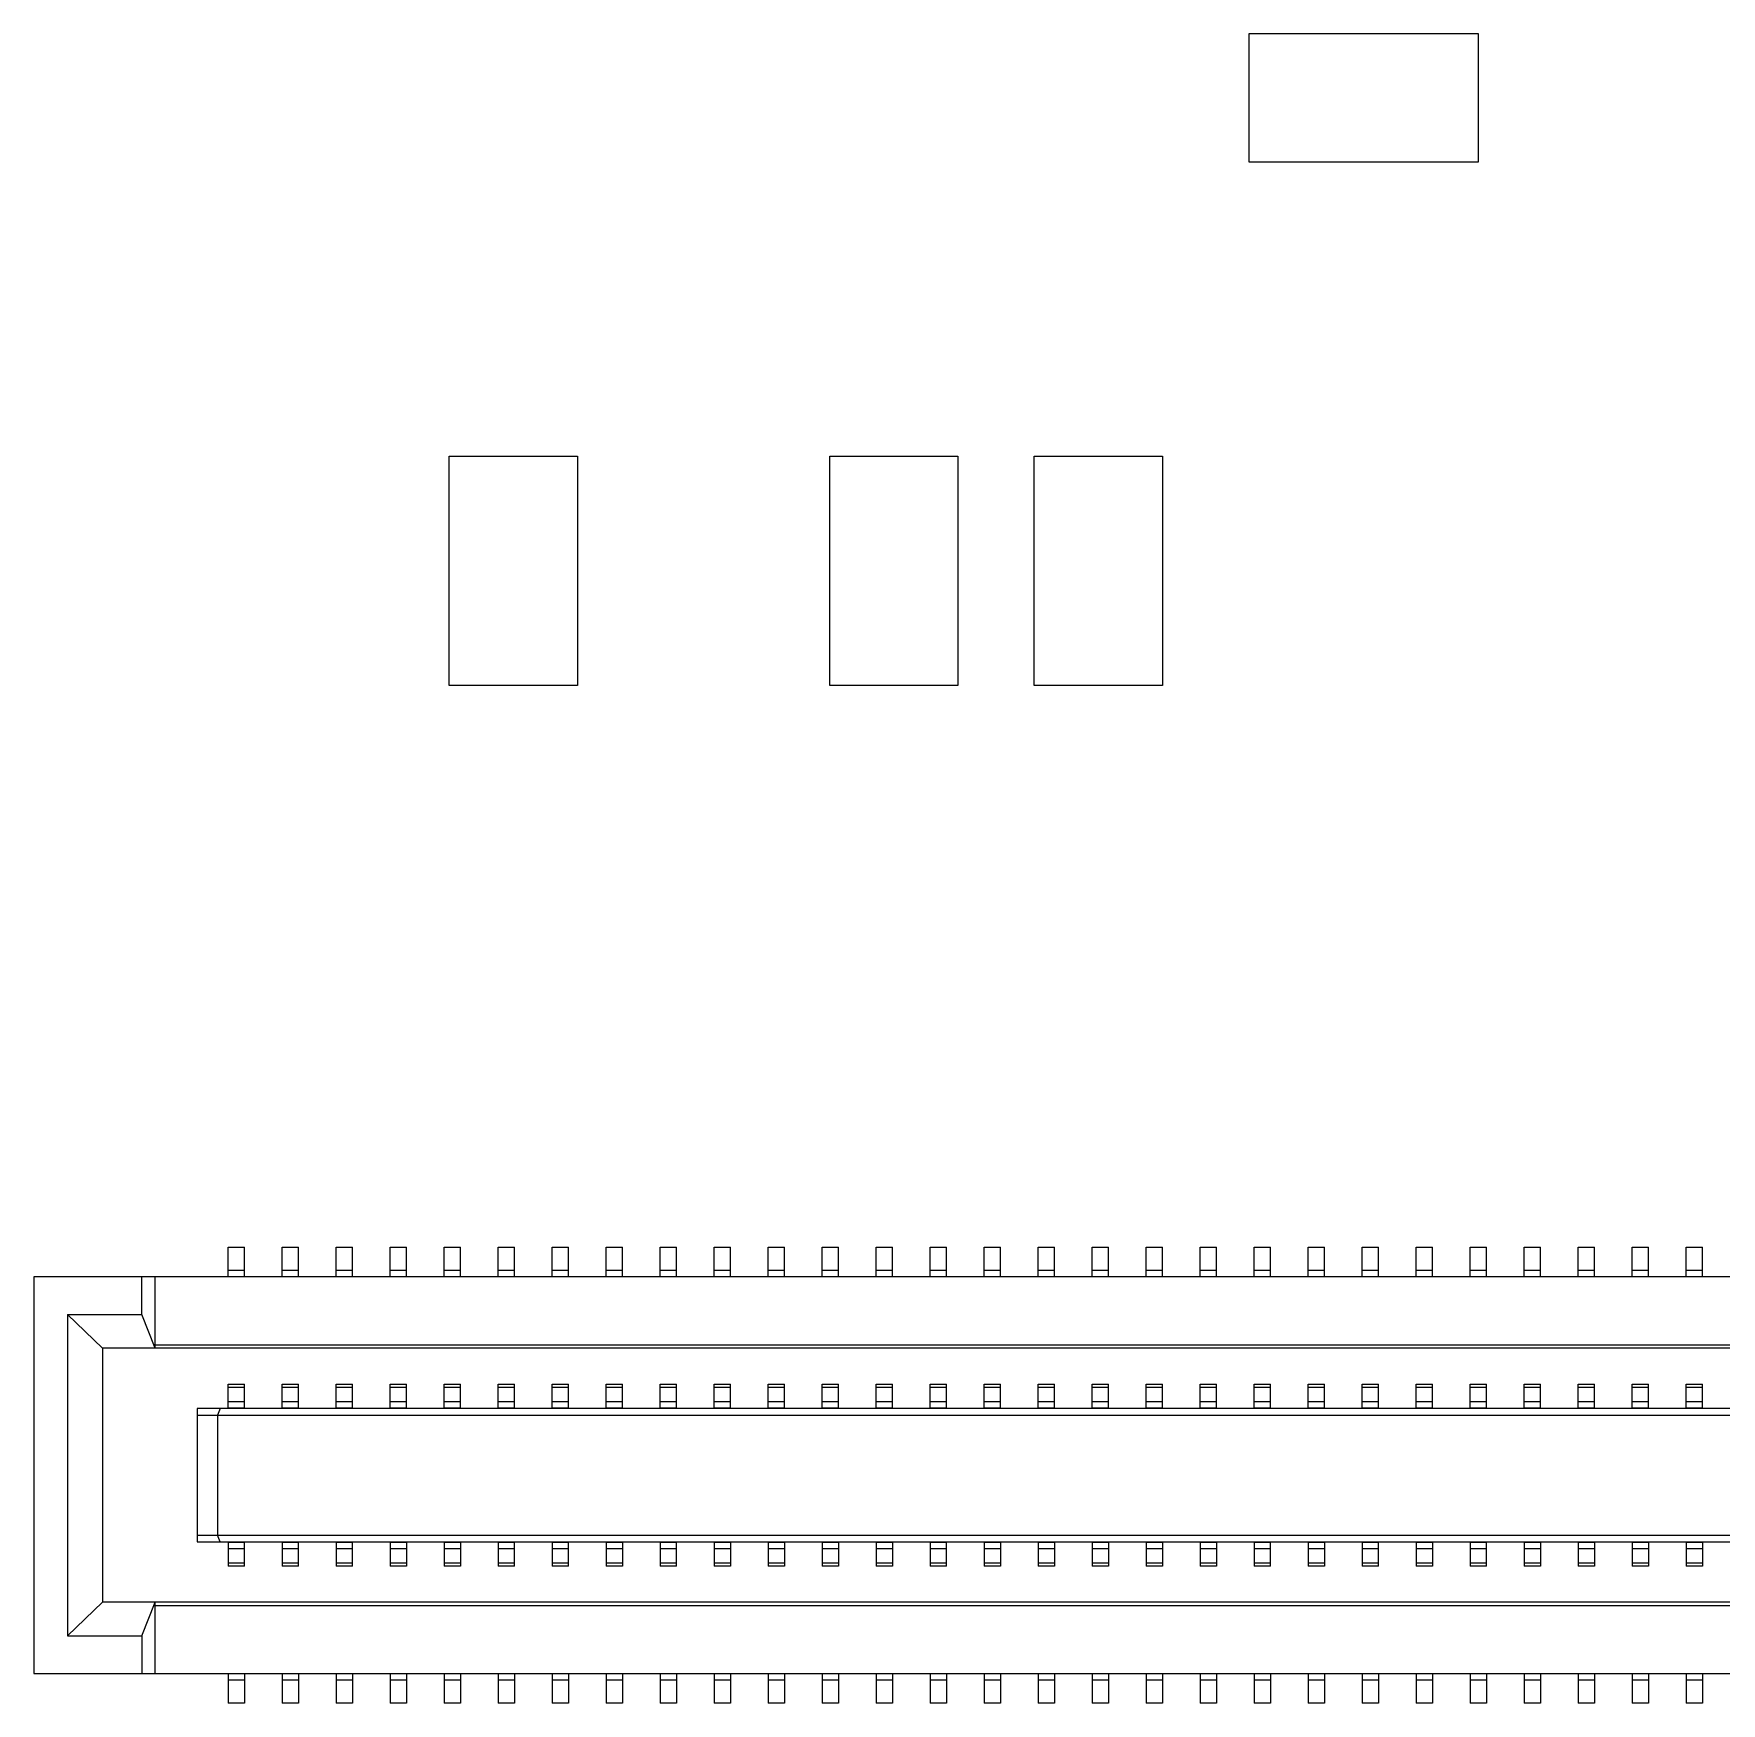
# Model space of a CAD drawing. Header units: millimetres. Extents: x 0 to 160, y -2 to 126.
# Drawn here: x 35.61 to 48.11, y 80.51 to 92.88 of the extents above; entities that cross this region are included whole.
import ezdxf

# ---------------------------------------------------------------- set-up
doc = ezdxf.new("R2010")
doc.units = ezdxf.units.MM

msp = doc.modelspace()

# ---------------------------------------------------------------- linework, layer by layer
at = {"color": 7, "linetype": 'Continuous', "lineweight": 25}
for p, q in [((46.316, 92.88), (44.616, 92.88)), ((44.616, 92.88), (44.616, 91.93)), ((46.316, 91.93), (46.316, 92.88)), ((44.616, 91.93), (46.316, 91.93)), ((38.692, 88.05), (38.692, 89.75)), ((38.692, 89.75), (39.642, 89.75)), ((39.642, 89.75), (39.642, 88.05)), ((41.511, 88.05), (41.511, 89.75)), ((41.511, 89.75), (42.461, 89.75)), ((42.461, 89.75), (42.461, 88.05)), ((43.025, 89.75), (43.975, 89.75)), ((43.025, 88.05), (43.025, 89.75)), ((43.975, 89.75), (43.975, 88.05)), ((39.642, 88.05), (38.692, 88.05)), ((42.461, 88.05), (41.511, 88.05)), ((43.975, 88.05), (43.025, 88.05)), ((37.055, 83.67), (37.055, 83.89)), ((37.055, 83.89), (37.175, 83.89)), ((37.175, 83.67), (37.175, 83.89)), ((37.455, 83.67), (37.455, 83.89)), ((37.455, 83.89), (37.575, 83.89)), ((37.575, 83.67), (37.575, 83.89)), ((37.855, 83.67), (37.855, 83.89)), ((37.855, 83.89), (37.975, 83.89)), ((37.975, 83.67), (37.975, 83.89)), ((38.255, 83.67), (38.255, 83.89)), ((38.255, 83.89), (38.375, 83.89)), ((38.375, 83.67), (38.375, 83.89)), ((38.655, 83.67), (38.655, 83.89)), ((38.655, 83.89), (38.775, 83.89)), ((38.775, 83.67), (38.775, 83.89)), ((39.055, 83.67), (39.055, 83.89)), ((39.055, 83.89), (39.175, 83.89)), ((39.175, 83.67), (39.175, 83.89)), ((39.455, 83.67), (39.455, 83.89)), ((39.455, 83.89), (39.575, 83.89)), ((39.575, 83.67), (39.575, 83.89)), ((39.855, 83.67), (39.855, 83.89)), ((39.855, 83.89), (39.975, 83.89)), ((39.975, 83.67), (39.975, 83.89)), ((40.255, 83.67), (40.255, 83.89)), ((40.255, 83.89), (40.375, 83.89)), ((40.375, 83.67), (40.375, 83.89)), ((40.655, 83.67), (40.655, 83.89)), ((40.655, 83.89), (40.775, 83.89)), ((40.775, 83.67), (40.775, 83.89)), ((41.055, 83.67), (41.055, 83.89)), ((41.055, 83.89), (41.175, 83.89)), ((41.175, 83.67), (41.175, 83.89)), ((41.455, 83.67), (41.455, 83.89)), ((41.455, 83.89), (41.575, 83.89)), ((41.575, 83.67), (41.575, 83.89)), ((41.855, 83.67), (41.855, 83.89)), ((41.855, 83.89), (41.975, 83.89)), ((41.975, 83.67), (41.975, 83.89)), ((42.255, 83.67), (42.255, 83.89)), ((42.255, 83.89), (42.375, 83.89)), ((42.375, 83.67), (42.375, 83.89)), ((42.655, 83.67), (42.655, 83.89)), ((42.655, 83.89), (42.775, 83.89)), ((42.775, 83.67), (42.775, 83.89)), ((43.055, 83.67), (43.055, 83.89)), ((43.055, 83.89), (43.175, 83.89)), ((43.175, 83.67), (43.175, 83.89)), ((43.455, 83.67), (43.455, 83.89)), ((43.455, 83.89), (43.575, 83.89)), ((43.575, 83.67), (43.575, 83.89)), ((43.855, 83.67), (43.855, 83.89)), ((43.855, 83.89), (43.975, 83.89)), ((43.975, 83.67), (43.975, 83.89)), ((44.255, 83.67), (44.255, 83.89)), ((44.255, 83.89), (44.375, 83.89)), ((44.375, 83.67), (44.375, 83.89)), ((44.655, 83.67), (44.655, 83.89)), ((44.655, 83.89), (44.775, 83.89)), ((44.775, 83.67), (44.775, 83.89)), ((45.055, 83.67), (45.055, 83.89)), ((45.055, 83.89), (45.175, 83.89)), ((45.175, 83.67), (45.175, 83.89)), ((45.455, 83.67), (45.455, 83.89)), ((45.455, 83.89), (45.575, 83.89)), ((45.575, 83.67), (45.575, 83.89)), ((45.855, 83.67), (45.855, 83.89)), ((45.855, 83.89), (45.975, 83.89)), ((45.975, 83.67), (45.975, 83.89)), ((46.255, 83.67), (46.255, 83.89)), ((46.255, 83.89), (46.375, 83.89)), ((46.375, 83.67), (46.375, 83.89)), ((46.655, 83.67), (46.655, 83.89)), ((46.655, 83.89), (46.775, 83.89)), ((46.775, 83.67), (46.775, 83.89)), ((47.055, 83.67), (47.055, 83.89)), ((47.055, 83.89), (47.175, 83.89)), ((47.175, 83.67), (47.175, 83.89)), ((47.455, 83.67), (47.455, 83.89)), ((47.455, 83.89), (47.575, 83.89)), ((47.575, 83.67), (47.575, 83.89)), ((47.855, 83.67), (47.855, 83.89)), ((47.855, 83.89), (47.975, 83.89)), ((47.975, 83.67), (47.975, 83.89)), ((35.615, 83.67), (35.615, 80.73)), ((58.215, 83.67), (35.615, 83.67)), ((36.415, 83.39), (36.415, 83.67)), ((36.515, 83.14), (36.515, 83.67)), ((37.055, 83.72), (37.175, 83.72)), ((37.455, 83.72), (37.575, 83.72)), ((37.855, 83.72), (37.975, 83.72)), ((38.255, 83.72), (38.375, 83.72)), ((38.655, 83.72), (38.775, 83.72)), ((39.055, 83.72), (39.175, 83.72)), ((39.455, 83.72), (39.575, 83.72)), ((39.855, 83.72), (39.975, 83.72)), ((40.255, 83.72), (40.375, 83.72)), ((40.655, 83.72), (40.775, 83.72)), ((41.055, 83.72), (41.175, 83.72)), ((41.455, 83.72), (41.575, 83.72)), ((41.855, 83.72), (41.975, 83.72)), ((42.255, 83.72), (42.375, 83.72)), ((42.655, 83.72), (42.775, 83.72)), ((43.055, 83.72), (43.175, 83.72)), ((43.455, 83.72), (43.575, 83.72)), ((43.855, 83.72), (43.975, 83.72)), ((44.255, 83.72), (44.375, 83.72)), ((44.655, 83.72), (44.775, 83.72)), ((45.055, 83.72), (45.175, 83.72)), ((45.455, 83.72), (45.575, 83.72)), ((45.855, 83.72), (45.975, 83.72)), ((46.255, 83.72), (46.375, 83.72)), ((46.655, 83.72), (46.775, 83.72)), ((47.055, 83.72), (47.175, 83.72)), ((47.455, 83.72), (47.575, 83.72)), ((47.855, 83.72), (47.975, 83.72)), ((35.865, 83.39), (36.415, 83.39)), ((35.865, 83.39), (35.865, 81.01)), ((35.865, 83.39), (36.125, 83.14)), ((36.515, 83.14), (36.415, 83.39)), ((57.705, 83.14), (36.125, 83.14)), ((36.125, 83.14), (36.125, 81.26)), ((36.515, 83.165), (57.315, 83.165)), ((37.055, 82.695), (37.055, 82.875)), ((37.055, 82.875), (37.175, 82.875)), ((37.055, 82.853), (37.175, 82.853)), ((37.175, 82.695), (37.175, 82.875)), ((37.455, 82.695), (37.455, 82.875)), ((37.455, 82.875), (37.575, 82.875)), ((37.455, 82.853), (37.575, 82.853)), ((37.575, 82.695), (37.575, 82.875)), ((37.855, 82.695), (37.855, 82.875)), ((37.855, 82.875), (37.975, 82.875)), ((37.855, 82.853), (37.975, 82.853)), ((37.975, 82.695), (37.975, 82.875)), ((38.255, 82.695), (38.255, 82.875)), ((38.255, 82.875), (38.375, 82.875)), ((38.255, 82.853), (38.375, 82.853)), ((38.375, 82.695), (38.375, 82.875)), ((38.655, 82.695), (38.655, 82.875)), ((38.655, 82.875), (38.775, 82.875)), ((38.655, 82.853), (38.775, 82.853)), ((38.775, 82.695), (38.775, 82.875)), ((39.055, 82.695), (39.055, 82.875)), ((39.055, 82.875), (39.175, 82.875)), ((39.055, 82.853), (39.175, 82.853)), ((39.175, 82.695), (39.175, 82.875)), ((39.455, 82.695), (39.455, 82.875)), ((39.455, 82.875), (39.575, 82.875)), ((39.455, 82.853), (39.575, 82.853)), ((39.575, 82.695), (39.575, 82.875)), ((39.855, 82.695), (39.855, 82.875)), ((39.855, 82.875), (39.975, 82.875)), ((39.855, 82.853), (39.975, 82.853)), ((39.975, 82.695), (39.975, 82.875)), ((40.255, 82.695), (40.255, 82.875)), ((40.255, 82.875), (40.375, 82.875)), ((40.255, 82.853), (40.375, 82.853)), ((40.375, 82.695), (40.375, 82.875)), ((40.655, 82.695), (40.655, 82.875)), ((40.655, 82.875), (40.775, 82.875)), ((40.655, 82.853), (40.775, 82.853)), ((40.775, 82.695), (40.775, 82.875)), ((41.055, 82.695), (41.055, 82.875)), ((41.055, 82.875), (41.175, 82.875)), ((41.055, 82.853), (41.175, 82.853)), ((41.175, 82.695), (41.175, 82.875)), ((41.455, 82.695), (41.455, 82.875)), ((41.455, 82.875), (41.575, 82.875)), ((41.455, 82.853), (41.575, 82.853)), ((41.575, 82.695), (41.575, 82.875)), ((41.855, 82.695), (41.855, 82.875)), ((41.855, 82.875), (41.975, 82.875)), ((41.855, 82.853), (41.975, 82.853)), ((41.975, 82.695), (41.975, 82.875)), ((42.255, 82.695), (42.255, 82.875)), ((42.255, 82.875), (42.375, 82.875)), ((42.255, 82.853), (42.375, 82.853)), ((42.375, 82.695), (42.375, 82.875)), ((42.655, 82.695), (42.655, 82.875)), ((42.655, 82.875), (42.775, 82.875)), ((42.655, 82.853), (42.775, 82.853)), ((42.775, 82.695), (42.775, 82.875)), ((43.055, 82.695), (43.055, 82.875)), ((43.055, 82.875), (43.175, 82.875)), ((43.055, 82.853), (43.175, 82.853)), ((43.175, 82.695), (43.175, 82.875)), ((43.455, 82.695), (43.455, 82.875)), ((43.455, 82.875), (43.575, 82.875)), ((43.455, 82.853), (43.575, 82.853)), ((43.575, 82.695), (43.575, 82.875)), ((43.855, 82.695), (43.855, 82.875)), ((43.855, 82.875), (43.975, 82.875)), ((43.855, 82.853), (43.975, 82.853)), ((43.975, 82.695), (43.975, 82.875)), ((44.255, 82.695), (44.255, 82.875)), ((44.255, 82.875), (44.375, 82.875)), ((44.255, 82.853), (44.375, 82.853)), ((44.375, 82.695), (44.375, 82.875)), ((44.655, 82.695), (44.655, 82.875)), ((44.655, 82.875), (44.775, 82.875)), ((44.655, 82.853), (44.775, 82.853)), ((44.775, 82.695), (44.775, 82.875)), ((45.055, 82.695), (45.055, 82.875)), ((45.055, 82.875), (45.175, 82.875)), ((45.055, 82.853), (45.175, 82.853)), ((45.175, 82.695), (45.175, 82.875)), ((45.455, 82.695), (45.455, 82.875)), ((45.455, 82.875), (45.575, 82.875)), ((45.455, 82.853), (45.575, 82.853)), ((45.575, 82.695), (45.575, 82.875)), ((45.855, 82.695), (45.855, 82.875)), ((45.855, 82.875), (45.975, 82.875)), ((45.855, 82.853), (45.975, 82.853)), ((45.975, 82.695), (45.975, 82.875)), ((46.255, 82.695), (46.255, 82.875)), ((46.255, 82.875), (46.375, 82.875)), ((46.255, 82.853), (46.375, 82.853)), ((46.375, 82.695), (46.375, 82.875)), ((46.655, 82.695), (46.655, 82.875)), ((46.655, 82.875), (46.775, 82.875)), ((46.655, 82.853), (46.775, 82.853)), ((46.775, 82.695), (46.775, 82.875)), ((47.055, 82.695), (47.055, 82.875)), ((47.055, 82.875), (47.175, 82.875)), ((47.055, 82.853), (47.175, 82.853)), ((47.175, 82.695), (47.175, 82.875)), ((47.455, 82.695), (47.455, 82.875)), ((47.455, 82.875), (47.575, 82.875)), ((47.455, 82.853), (47.575, 82.853)), ((47.575, 82.695), (47.575, 82.875)), ((47.855, 82.695), (47.855, 82.875)), ((47.855, 82.875), (47.975, 82.875)), ((47.855, 82.853), (47.975, 82.853)), ((47.975, 82.695), (47.975, 82.875)), ((57.005, 82.695), (36.825, 82.695)), ((36.825, 82.695), (36.825, 81.705)), ((36.825, 82.645), (57.005, 82.645)), ((36.996, 82.695), (36.975, 82.645)), ((36.975, 82.645), (36.975, 81.755)), ((37.055, 82.745), (37.175, 82.745)), ((37.055, 82.7), (37.175, 82.7)), ((37.455, 82.745), (37.575, 82.745)), ((37.455, 82.7), (37.575, 82.7)), ((37.855, 82.745), (37.975, 82.745)), ((37.855, 82.7), (37.975, 82.7)), ((38.255, 82.745), (38.375, 82.745)), ((38.255, 82.7), (38.375, 82.7)), ((38.655, 82.745), (38.775, 82.745)), ((38.655, 82.7), (38.775, 82.7)), ((39.055, 82.745), (39.175, 82.745)), ((39.055, 82.7), (39.175, 82.7)), ((39.455, 82.745), (39.575, 82.745)), ((39.455, 82.7), (39.575, 82.7)), ((39.855, 82.745), (39.975, 82.745)), ((39.855, 82.7), (39.975, 82.7)), ((40.255, 82.745), (40.375, 82.745)), ((40.255, 82.7), (40.375, 82.7)), ((40.655, 82.745), (40.775, 82.745)), ((40.655, 82.7), (40.775, 82.7)), ((41.055, 82.745), (41.175, 82.745)), ((41.055, 82.7), (41.175, 82.7)), ((41.455, 82.745), (41.575, 82.745)), ((41.455, 82.7), (41.575, 82.7)), ((41.855, 82.745), (41.975, 82.745)), ((41.855, 82.7), (41.975, 82.7)), ((42.255, 82.745), (42.375, 82.745)), ((42.255, 82.7), (42.375, 82.7)), ((42.655, 82.745), (42.775, 82.745)), ((42.655, 82.7), (42.775, 82.7)), ((43.055, 82.745), (43.175, 82.745)), ((43.055, 82.7), (43.175, 82.7)), ((43.455, 82.745), (43.575, 82.745)), ((43.455, 82.7), (43.575, 82.7)), ((43.855, 82.745), (43.975, 82.745)), ((43.855, 82.7), (43.975, 82.7)), ((44.255, 82.745), (44.375, 82.745)), ((44.255, 82.7), (44.375, 82.7)), ((44.655, 82.745), (44.775, 82.745)), ((44.655, 82.7), (44.775, 82.7)), ((45.055, 82.745), (45.175, 82.745)), ((45.055, 82.7), (45.175, 82.7)), ((45.455, 82.745), (45.575, 82.745)), ((45.455, 82.7), (45.575, 82.7)), ((45.855, 82.745), (45.975, 82.745)), ((45.855, 82.7), (45.975, 82.7)), ((46.255, 82.745), (46.375, 82.745)), ((46.255, 82.7), (46.375, 82.7)), ((46.655, 82.745), (46.775, 82.745)), ((46.655, 82.7), (46.775, 82.7)), ((47.055, 82.745), (47.175, 82.745)), ((47.055, 82.7), (47.175, 82.7)), ((47.455, 82.745), (47.575, 82.745)), ((47.455, 82.7), (47.575, 82.7)), ((47.855, 82.745), (47.975, 82.745)), ((47.855, 82.7), (47.975, 82.7)), ((36.825, 81.755), (57.005, 81.755)), ((36.996, 81.705), (36.975, 81.755)), ((36.825, 81.705), (57.005, 81.705)), ((37.055, 81.705), (37.055, 81.525)), ((37.175, 81.7), (37.055, 81.7)), ((37.175, 81.655), (37.055, 81.655)), ((37.175, 81.525), (37.175, 81.705)), ((37.455, 81.705), (37.455, 81.525)), ((37.575, 81.7), (37.455, 81.7)), ((37.575, 81.655), (37.455, 81.655)), ((37.575, 81.525), (37.575, 81.705)), ((37.855, 81.705), (37.855, 81.525)), ((37.975, 81.7), (37.855, 81.7)), ((37.975, 81.655), (37.855, 81.655)), ((37.975, 81.525), (37.975, 81.705)), ((38.255, 81.705), (38.255, 81.525)), ((38.375, 81.7), (38.255, 81.7)), ((38.375, 81.655), (38.255, 81.655)), ((38.375, 81.705), (38.375, 81.525)), ((38.655, 81.705), (38.655, 81.525)), ((38.775, 81.7), (38.655, 81.7)), ((38.775, 81.655), (38.655, 81.655)), ((38.775, 81.705), (38.775, 81.525)), ((39.055, 81.705), (39.055, 81.525)), ((39.175, 81.7), (39.055, 81.7)), ((39.175, 81.655), (39.055, 81.655)), ((39.175, 81.525), (39.175, 81.705)), ((39.455, 81.705), (39.455, 81.525)), ((39.575, 81.7), (39.455, 81.7)), ((39.575, 81.655), (39.455, 81.655)), ((39.575, 81.525), (39.575, 81.705)), ((39.855, 81.705), (39.855, 81.525)), ((39.975, 81.7), (39.855, 81.7)), ((39.975, 81.655), (39.855, 81.655)), ((39.975, 81.705), (39.975, 81.525)), ((40.255, 81.705), (40.255, 81.525)), ((40.375, 81.7), (40.255, 81.7)), ((40.375, 81.655), (40.255, 81.655)), ((40.375, 81.525), (40.375, 81.705)), ((40.655, 81.705), (40.655, 81.525)), ((40.775, 81.7), (40.655, 81.7)), ((40.775, 81.655), (40.655, 81.655)), ((40.775, 81.705), (40.775, 81.525)), ((41.055, 81.705), (41.055, 81.525)), ((41.175, 81.7), (41.055, 81.7)), ((41.175, 81.655), (41.055, 81.655)), ((41.175, 81.705), (41.175, 81.525)), ((41.455, 81.705), (41.455, 81.525)), ((41.575, 81.7), (41.455, 81.7)), ((41.575, 81.655), (41.455, 81.655)), ((41.575, 81.705), (41.575, 81.525)), ((41.855, 81.705), (41.855, 81.525)), ((41.975, 81.7), (41.855, 81.7)), ((41.975, 81.655), (41.855, 81.655)), ((41.975, 81.705), (41.975, 81.525)), ((42.255, 81.705), (42.255, 81.525)), ((42.375, 81.7), (42.255, 81.7)), ((42.375, 81.655), (42.255, 81.655)), ((42.375, 81.525), (42.375, 81.705)), ((42.655, 81.705), (42.655, 81.525)), ((42.775, 81.7), (42.655, 81.7)), ((42.775, 81.655), (42.655, 81.655)), ((42.775, 81.705), (42.775, 81.525)), ((43.055, 81.705), (43.055, 81.525)), ((43.175, 81.7), (43.055, 81.7)), ((43.175, 81.655), (43.055, 81.655)), ((43.175, 81.705), (43.175, 81.525)), ((43.455, 81.705), (43.455, 81.525)), ((43.575, 81.7), (43.455, 81.7)), ((43.575, 81.655), (43.455, 81.655)), ((43.575, 81.705), (43.575, 81.525)), ((43.855, 81.705), (43.855, 81.525)), ((43.975, 81.7), (43.855, 81.7)), ((43.975, 81.655), (43.855, 81.655)), ((43.975, 81.705), (43.975, 81.525)), ((44.255, 81.705), (44.255, 81.525)), ((44.375, 81.7), (44.255, 81.7)), ((44.375, 81.655), (44.255, 81.655)), ((44.375, 81.705), (44.375, 81.525)), ((44.655, 81.705), (44.655, 81.525)), ((44.775, 81.7), (44.655, 81.7)), ((44.775, 81.655), (44.655, 81.655)), ((44.775, 81.525), (44.775, 81.705)), ((45.055, 81.705), (45.055, 81.525)), ((45.175, 81.7), (45.055, 81.7)), ((45.175, 81.655), (45.055, 81.655)), ((45.175, 81.705), (45.175, 81.525)), ((45.455, 81.705), (45.455, 81.525)), ((45.575, 81.7), (45.455, 81.7)), ((45.575, 81.655), (45.455, 81.655)), ((45.575, 81.525), (45.575, 81.705)), ((45.855, 81.705), (45.855, 81.525)), ((45.975, 81.7), (45.855, 81.7)), ((45.975, 81.655), (45.855, 81.655)), ((45.975, 81.705), (45.975, 81.525)), ((46.255, 81.705), (46.255, 81.525)), ((46.375, 81.7), (46.255, 81.7)), ((46.375, 81.655), (46.255, 81.655)), ((46.375, 81.525), (46.375, 81.705)), ((46.655, 81.705), (46.655, 81.525)), ((46.775, 81.7), (46.655, 81.7)), ((46.775, 81.655), (46.655, 81.655)), ((46.775, 81.705), (46.775, 81.525)), ((47.055, 81.705), (47.055, 81.525)), ((47.175, 81.7), (47.055, 81.7)), ((47.175, 81.655), (47.055, 81.655)), ((47.175, 81.705), (47.175, 81.525)), ((47.455, 81.705), (47.455, 81.525)), ((47.575, 81.7), (47.455, 81.7)), ((47.575, 81.655), (47.455, 81.655)), ((47.575, 81.705), (47.575, 81.525)), ((47.855, 81.705), (47.855, 81.525)), ((47.975, 81.7), (47.855, 81.7)), ((47.975, 81.655), (47.855, 81.655)), ((47.975, 81.705), (47.975, 81.525)), ((37.175, 81.547), (37.055, 81.547)), ((37.175, 81.525), (37.055, 81.525)), ((37.575, 81.547), (37.455, 81.547)), ((37.575, 81.525), (37.455, 81.525)), ((37.975, 81.547), (37.855, 81.547)), ((37.975, 81.525), (37.855, 81.525)), ((38.375, 81.547), (38.255, 81.547)), ((38.375, 81.525), (38.255, 81.525)), ((38.775, 81.547), (38.655, 81.547)), ((38.775, 81.525), (38.655, 81.525)), ((39.175, 81.547), (39.055, 81.547)), ((39.175, 81.525), (39.055, 81.525)), ((39.575, 81.547), (39.455, 81.547)), ((39.575, 81.525), (39.455, 81.525)), ((39.975, 81.547), (39.855, 81.547)), ((39.975, 81.525), (39.855, 81.525)), ((40.375, 81.547), (40.255, 81.547)), ((40.375, 81.525), (40.255, 81.525)), ((40.775, 81.547), (40.655, 81.547)), ((40.775, 81.525), (40.655, 81.525)), ((41.175, 81.547), (41.055, 81.547)), ((41.175, 81.525), (41.055, 81.525)), ((41.575, 81.547), (41.455, 81.547)), ((41.575, 81.525), (41.455, 81.525)), ((41.975, 81.547), (41.855, 81.547)), ((41.975, 81.525), (41.855, 81.525)), ((42.375, 81.547), (42.255, 81.547)), ((42.375, 81.525), (42.255, 81.525)), ((42.775, 81.547), (42.655, 81.547)), ((42.775, 81.525), (42.655, 81.525)), ((43.175, 81.547), (43.055, 81.547)), ((43.175, 81.525), (43.055, 81.525)), ((43.575, 81.547), (43.455, 81.547)), ((43.575, 81.525), (43.455, 81.525)), ((43.975, 81.547), (43.855, 81.547)), ((43.975, 81.525), (43.855, 81.525)), ((44.375, 81.547), (44.255, 81.547)), ((44.375, 81.525), (44.255, 81.525)), ((44.775, 81.547), (44.655, 81.547)), ((44.775, 81.525), (44.655, 81.525)), ((45.175, 81.547), (45.055, 81.547)), ((45.175, 81.525), (45.055, 81.525)), ((45.575, 81.547), (45.455, 81.547)), ((45.575, 81.525), (45.455, 81.525)), ((45.975, 81.547), (45.855, 81.547)), ((45.975, 81.525), (45.855, 81.525)), ((46.375, 81.547), (46.255, 81.547)), ((46.375, 81.525), (46.255, 81.525)), ((46.775, 81.547), (46.655, 81.547)), ((46.775, 81.525), (46.655, 81.525)), ((47.175, 81.547), (47.055, 81.547)), ((47.175, 81.525), (47.055, 81.525)), ((47.575, 81.547), (47.455, 81.547)), ((47.575, 81.525), (47.455, 81.525)), ((47.975, 81.547), (47.855, 81.547)), ((47.975, 81.525), (47.855, 81.525)), ((35.865, 81.01), (36.125, 81.26)), ((57.705, 81.26), (36.125, 81.26)), ((36.415, 81.01), (36.515, 81.26)), ((36.515, 80.73), (36.515, 81.26)), ((36.515, 81.235), (57.315, 81.235)), ((35.865, 81.01), (36.415, 81.01)), ((36.415, 81.01), (36.415, 80.73)), ((35.615, 80.73), (58.215, 80.73)), ((37.055, 80.73), (37.055, 80.51)), ((37.175, 80.68), (37.055, 80.68)), ((37.175, 80.73), (37.175, 80.51)), ((37.455, 80.73), (37.455, 80.51)), ((37.575, 80.68), (37.455, 80.68)), ((37.575, 80.73), (37.575, 80.51)), ((37.855, 80.73), (37.855, 80.51)), ((37.975, 80.68), (37.855, 80.68)), ((37.975, 80.73), (37.975, 80.51)), ((38.255, 80.73), (38.255, 80.51)), ((38.375, 80.68), (38.255, 80.68)), ((38.375, 80.73), (38.375, 80.51)), ((38.655, 80.73), (38.655, 80.51)), ((38.775, 80.68), (38.655, 80.68)), ((38.775, 80.73), (38.775, 80.51)), ((39.055, 80.73), (39.055, 80.51)), ((39.175, 80.68), (39.055, 80.68)), ((39.175, 80.73), (39.175, 80.51)), ((39.455, 80.73), (39.455, 80.51)), ((39.575, 80.68), (39.455, 80.68)), ((39.575, 80.73), (39.575, 80.51)), ((39.855, 80.73), (39.855, 80.51)), ((39.975, 80.68), (39.855, 80.68)), ((39.975, 80.73), (39.975, 80.51)), ((40.255, 80.73), (40.255, 80.51)), ((40.375, 80.68), (40.255, 80.68)), ((40.375, 80.73), (40.375, 80.51)), ((40.655, 80.73), (40.655, 80.51)), ((40.775, 80.68), (40.655, 80.68)), ((40.775, 80.73), (40.775, 80.51)), ((41.055, 80.73), (41.055, 80.51)), ((41.175, 80.68), (41.055, 80.68)), ((41.175, 80.73), (41.175, 80.51)), ((41.455, 80.73), (41.455, 80.51)), ((41.575, 80.68), (41.455, 80.68)), ((41.575, 80.73), (41.575, 80.51)), ((41.855, 80.73), (41.855, 80.51)), ((41.975, 80.68), (41.855, 80.68)), ((41.975, 80.73), (41.975, 80.51)), ((42.255, 80.73), (42.255, 80.51)), ((42.375, 80.68), (42.255, 80.68)), ((42.375, 80.73), (42.375, 80.51)), ((42.655, 80.73), (42.655, 80.51)), ((42.775, 80.68), (42.655, 80.68)), ((42.775, 80.73), (42.775, 80.51)), ((43.055, 80.73), (43.055, 80.51)), ((43.175, 80.68), (43.055, 80.68)), ((43.175, 80.73), (43.175, 80.51)), ((43.455, 80.73), (43.455, 80.51)), ((43.575, 80.68), (43.455, 80.68)), ((43.575, 80.73), (43.575, 80.51)), ((43.855, 80.73), (43.855, 80.51)), ((43.975, 80.68), (43.855, 80.68)), ((43.975, 80.73), (43.975, 80.51)), ((44.255, 80.73), (44.255, 80.51)), ((44.375, 80.68), (44.255, 80.68)), ((44.375, 80.73), (44.375, 80.51)), ((44.655, 80.73), (44.655, 80.51)), ((44.775, 80.68), (44.655, 80.68)), ((44.775, 80.73), (44.775, 80.51)), ((45.055, 80.73), (45.055, 80.51)), ((45.175, 80.68), (45.055, 80.68)), ((45.175, 80.73), (45.175, 80.51)), ((45.455, 80.73), (45.455, 80.51)), ((45.575, 80.68), (45.455, 80.68)), ((45.575, 80.73), (45.575, 80.51)), ((45.855, 80.73), (45.855, 80.51)), ((45.975, 80.68), (45.855, 80.68)), ((45.975, 80.73), (45.975, 80.51)), ((46.255, 80.73), (46.255, 80.51)), ((46.375, 80.68), (46.255, 80.68)), ((46.375, 80.73), (46.375, 80.51)), ((46.655, 80.73), (46.655, 80.51)), ((46.775, 80.68), (46.655, 80.68)), ((46.775, 80.73), (46.775, 80.51)), ((47.055, 80.73), (47.055, 80.51)), ((47.175, 80.68), (47.055, 80.68)), ((47.175, 80.73), (47.175, 80.51)), ((47.455, 80.73), (47.455, 80.51)), ((47.575, 80.68), (47.455, 80.68)), ((47.575, 80.73), (47.575, 80.51)), ((47.855, 80.73), (47.855, 80.51)), ((47.975, 80.68), (47.855, 80.68)), ((47.975, 80.73), (47.975, 80.51)), ((37.175, 80.51), (37.055, 80.51)), ((37.575, 80.51), (37.455, 80.51)), ((37.975, 80.51), (37.855, 80.51)), ((38.375, 80.51), (38.255, 80.51)), ((38.775, 80.51), (38.655, 80.51)), ((39.175, 80.51), (39.055, 80.51)), ((39.575, 80.51), (39.455, 80.51)), ((39.975, 80.51), (39.855, 80.51)), ((40.375, 80.51), (40.255, 80.51)), ((40.775, 80.51), (40.655, 80.51)), ((41.175, 80.51), (41.055, 80.51)), ((41.575, 80.51), (41.455, 80.51)), ((41.975, 80.51), (41.855, 80.51)), ((42.375, 80.51), (42.255, 80.51)), ((42.775, 80.51), (42.655, 80.51)), ((43.175, 80.51), (43.055, 80.51)), ((43.575, 80.51), (43.455, 80.51)), ((43.975, 80.51), (43.855, 80.51)), ((44.375, 80.51), (44.255, 80.51)), ((44.775, 80.51), (44.655, 80.51)), ((45.175, 80.51), (45.055, 80.51)), ((45.575, 80.51), (45.455, 80.51)), ((45.975, 80.51), (45.855, 80.51)), ((46.375, 80.51), (46.255, 80.51)), ((46.775, 80.51), (46.655, 80.51)), ((47.175, 80.51), (47.055, 80.51)), ((47.575, 80.51), (47.455, 80.51)), ((47.975, 80.51), (47.855, 80.51))]:
    msp.add_line(p, q, dxfattribs=at)

doc.saveas('drawing.dxf')
